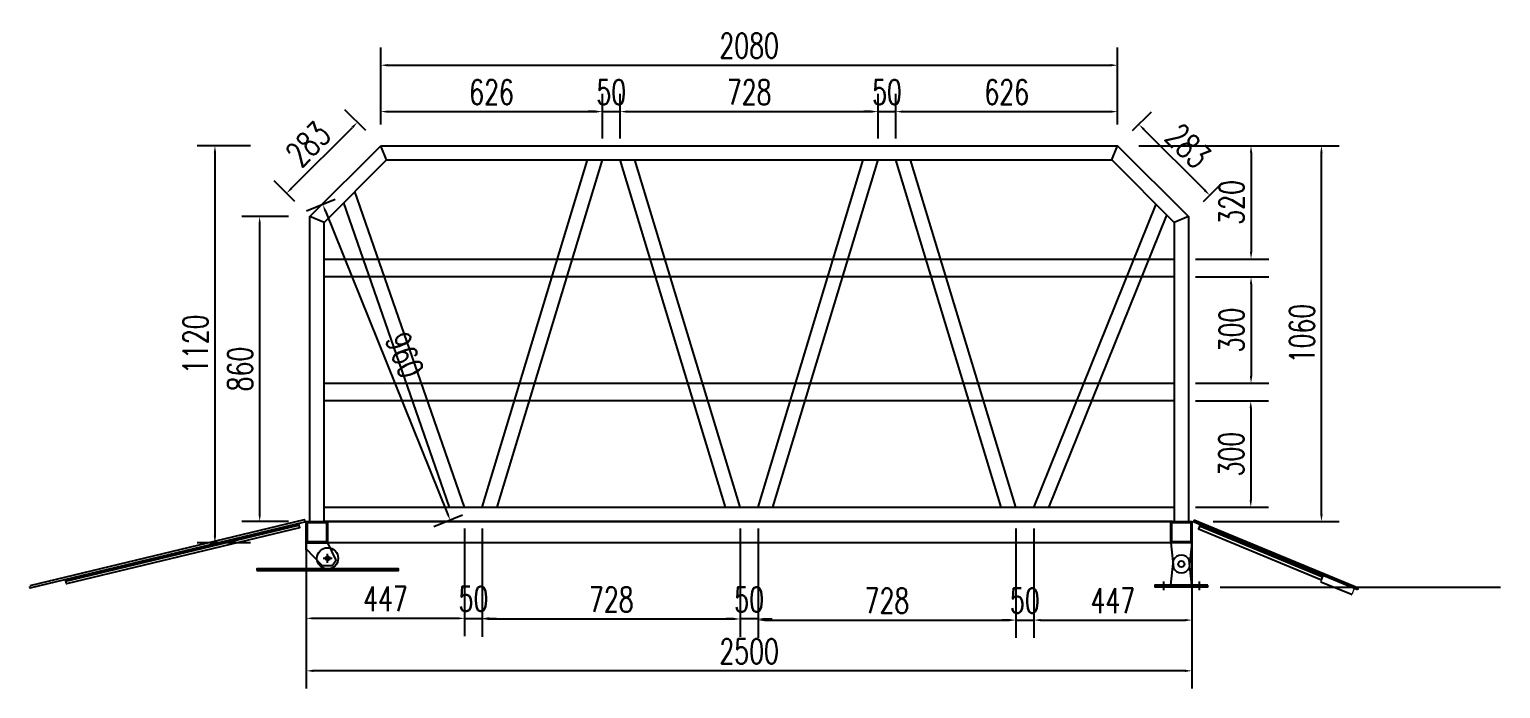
# Model space of a CAD drawing. Header units: millimetres. Extents: x -1491330 to -1355454, y 1413078 to 1531173.
# Drawn here: x -1485744 to -1481591, y 1454283 to 1456142 of the extents above; entities that cross this region are included whole.
import ezdxf

# ---------------------------------------------------------------- set-up
doc = ezdxf.new("R2010")
doc.units = ezdxf.units.MM
doc.header["$LTSCALE"] = 10
doc.linetypes.add('CENTER2', pattern=[28.575, 19.05, -3.175, 3.175, -3.175])
doc.layers.get('0').update_dxf_attribs({"linetype": 'CONTINUOUS'})
doc.layers.get('DEFPOINTS').update_dxf_attribs({"linetype": 'CONTINUOUS'})
doc.layers.add('00-HATCH(填充)', color=250, linetype='CONTINUOUS')
doc.layers.add('W-bridge approach引桥', color=4, linetype='CONTINUOUS')
doc.styles.add('STANDARD_T3', font='simplex.shx', dxfattribs={"width": 0.7, "bigfont": 'gbcbig.shx'})
doc.dimstyles.new('W&&20', dxfattribs={"dimtxt": 70, "dimasz": 20, "dimexe": 50, "dimexo": 60, "dimgap": 20, "dimtad": 1, "dimdec": 0, "dimzin": 0, "dimdsep": 46, "dimtxsty": 'STANDARD_T3', "dimcen": 0.09, "dimclrd": 1, "dimclre": 1, "dimclrt": 7, "dimazin": 2, "dimtfac": 1, "dimtdec": 0, "dimtix": 1, "dimtmove": 2, "dimatfit": 3, "dimfxl": 0, "dimtolj": 1, "dimtzin": 0, "dimarcsym": 0})

# ---------------------------------------------------------------- blocks, each defined once
blk = doc.blocks.new('*D258')
at = {"color": 1, "lineweight": -2, "transparency": 16777216}
for p, q in [((-1485012.5, 1455614.6), (-1485144.2, 1455614.6)), ((-1485094.2, 1454774.6), (-1485094.2, 1455594.6)), ((-1485012.5, 1454754.6), (-1485144.2, 1454754.6))]:
    blk.add_line(p, q, dxfattribs=at)
at = {"color": 1, "transparency": 16777216}
for points in [[(-1485097.5, 1455594.6), (-1485090.9, 1455594.6), (-1485094.2, 1455614.6)], [(-1485097.5, 1454774.6), (-1485090.9, 1454774.6), (-1485094.2, 1454754.6)]]:
    blk.add_solid(points, dxfattribs=at)
at = {"layer": 'DEFPOINTS', "color": 0, "transparency": 16777216}
for p in [(-1485094.2, 1455614.6), (-1484952.5, 1455614.6), (-1484952.5, 1454754.6)]:
    blk.add_point(p, dxfattribs=at)
at = {"color": 7, "transparency": 16777216, "insert": (-1485149.2, 1455184.6), "char_height": 70, "attachment_point": 5, "rotation": 90, "style": 'STANDARD_T3'}
blk.add_mtext('\\A1;860', dxfattribs=at)
blk = doc.blocks.new('*D241')
at = {"color": 1, "lineweight": -2, "transparency": 16777216}
for p, q in [((-1484794.9, 1455857), (-1484853.7, 1455915.8)), ((-1485004.2, 1455694.5), (-1484832.5, 1455866.3)), ((-1484994.9, 1455657), (-1485053.7, 1455715.8))]:
    blk.add_line(p, q, dxfattribs=at)
at = {"color": 1, "transparency": 16777216}
for points in [[(-1484834.9, 1455868.6), (-1484830.1, 1455863.9), (-1484818.4, 1455880.4)], [(-1485006.6, 1455696.9), (-1485001.9, 1455692.2), (-1485018.4, 1455680.4)]]:
    blk.add_solid(points, dxfattribs=at)
at = {"layer": 'DEFPOINTS', "color": 0, "transparency": 16777216}
for p in [(-1484818.4, 1455880.4), (-1484752.5, 1455814.6), (-1484952.5, 1455614.6)]:
    blk.add_point(p, dxfattribs=at)
at = {"color": 7, "transparency": 16777216, "insert": (-1484957.3, 1455819.3), "char_height": 70, "attachment_point": 5, "rotation": 45, "style": 'STANDARD_T3'}
blk.add_mtext('\\A1;283', dxfattribs=at)
blk = doc.blocks.new('*D259')
at = {"color": 1, "lineweight": -2, "transparency": 16777216}
for p, q in [((-1482630.1, 1455857), (-1482576.9, 1455910.2)), ((-1482426.4, 1455688.9), (-1482598.1, 1455860.7)), ((-1482430.1, 1455657), (-1482376.9, 1455710.2))]:
    blk.add_line(p, q, dxfattribs=at)
at = {"color": 1, "transparency": 16777216}
for points in [[(-1482595.8, 1455863), (-1482600.5, 1455858.3), (-1482612.3, 1455874.8)], [(-1482424.1, 1455691.3), (-1482428.8, 1455686.6), (-1482412.3, 1455674.8)]]:
    blk.add_solid(points, dxfattribs=at)
at = {"layer": 'DEFPOINTS', "color": 0, "transparency": 16777216}
for p in [(-1482612.3, 1455874.8), (-1482672.5, 1455814.6), (-1482472.5, 1455614.6)]:
    blk.add_point(p, dxfattribs=at)
at = {"color": 7, "transparency": 16777216, "insert": (-1482473.4, 1455813.7), "char_height": 70, "attachment_point": 5, "rotation": 315, "style": 'STANDARD_T3'}
blk.add_mtext('\\A1;283', dxfattribs=at)
blk = doc.blocks.new('*D242')
at = {"color": 1, "lineweight": -2, "transparency": 16777216}
for p, q in [((-1484752.5, 1455874.6), (-1484752.5, 1456091.6)), ((-1482672.5, 1455874.6), (-1482672.5, 1456091.6)), ((-1484732.5, 1456041.6), (-1482692.5, 1456041.6))]:
    blk.add_line(p, q, dxfattribs=at)
at = {"color": 1, "transparency": 16777216}
for points in [[(-1484732.5, 1456044.9), (-1484732.5, 1456038.2), (-1484752.5, 1456041.6)], [(-1482692.5, 1456044.9), (-1482692.5, 1456038.2), (-1482672.5, 1456041.6)]]:
    blk.add_solid(points, dxfattribs=at)
at = {"layer": 'DEFPOINTS', "color": 0, "transparency": 16777216}
for p in [(-1482672.5, 1456041.6), (-1484752.5, 1455814.6), (-1482672.5, 1455814.6)]:
    blk.add_point(p, dxfattribs=at)
at = {"color": 7, "transparency": 16777216, "insert": (-1483712.5, 1456096.6), "char_height": 70, "attachment_point": 5, "style": 'STANDARD_T3'}
blk.add_mtext('\\A1;2080', dxfattribs=at)
blk = doc.blocks.new('*D243')
at = {"color": 1, "lineweight": -2, "transparency": 16777216}
for p, q in [((-1485120.5, 1455814.6), (-1485270.5, 1455814.6)), ((-1485220.5, 1455794.6), (-1485220.5, 1454714.6)), ((-1485120.5, 1454694.6), (-1485270.5, 1454694.6))]:
    blk.add_line(p, q, dxfattribs=at)
at = {"color": 1, "transparency": 16777216}
for points in [[(-1485223.9, 1455794.6), (-1485217.2, 1455794.6), (-1485220.5, 1455814.6)], [(-1485223.9, 1454714.6), (-1485217.2, 1454714.6), (-1485220.5, 1454694.6)]]:
    blk.add_solid(points, dxfattribs=at)
at = {"layer": 'DEFPOINTS', "color": 0, "transparency": 16777216}
for p in [(-1484752.5, 1455814.6), (-1485220.5, 1454694.6), (-1484962.5, 1454694.6)]:
    blk.add_point(p, dxfattribs=at)
at = {"color": 7, "transparency": 16777216, "insert": (-1485275.5, 1455254.6), "char_height": 70, "attachment_point": 5, "rotation": 90, "style": 'STANDARD_T3'}
blk.add_mtext('\\A1;1120', dxfattribs=at)
blk = doc.blocks.new('*D244')
at = {"color": 1, "lineweight": -2, "transparency": 16777216}
for p, q in [((-1484752.5, 1455874.6), (-1484752.5, 1455960.7)), ((-1484126.6, 1455834.6), (-1484126.6, 1455960.7)), ((-1484732.5, 1455910.7), (-1484146.6, 1455910.7))]:
    blk.add_line(p, q, dxfattribs=at)
at = {"color": 1, "transparency": 16777216}
for points in [[(-1484732.5, 1455914), (-1484732.5, 1455907.4), (-1484752.5, 1455910.7)], [(-1484146.6, 1455914), (-1484146.6, 1455907.4), (-1484126.6, 1455910.7)]]:
    blk.add_solid(points, dxfattribs=at)
at = {"layer": 'DEFPOINTS', "color": 0, "transparency": 16777216}
for p in [(-1484126.6, 1455910.7), (-1484752.5, 1455814.6), (-1484126.6, 1455774.6)]:
    blk.add_point(p, dxfattribs=at)
at = {"color": 7, "transparency": 16777216, "insert": (-1484439.6, 1455965.7), "char_height": 70, "attachment_point": 5, "style": 'STANDARD_T3'}
blk.add_mtext('\\A1;626', dxfattribs=at)
blk = doc.blocks.new('*D245')
at = {"color": 1, "lineweight": -2, "transparency": 16777216}
for p, q in [((-1484126.6, 1455834.6), (-1484126.6, 1455960.7)), ((-1484076.6, 1455834.6), (-1484076.6, 1455960.7)), ((-1484146.6, 1455910.7), (-1484166.6, 1455910.7)), ((-1484126.6, 1455910.7), (-1484076.6, 1455910.7)), ((-1484056.6, 1455910.7), (-1484036.6, 1455910.7))]:
    blk.add_line(p, q, dxfattribs=at)
at = {"color": 1, "transparency": 16777216}
for points in [[(-1484146.6, 1455914), (-1484146.6, 1455907.4), (-1484126.6, 1455910.7)], [(-1484056.6, 1455914), (-1484056.6, 1455907.4), (-1484076.6, 1455910.7)]]:
    blk.add_solid(points, dxfattribs=at)
at = {"layer": 'DEFPOINTS', "color": 0, "transparency": 16777216}
for p in [(-1484076.6, 1455910.7), (-1484126.6, 1455774.6), (-1484076.6, 1455774.6)]:
    blk.add_point(p, dxfattribs=at)
at = {"color": 7, "transparency": 16777216, "insert": (-1484101.6, 1455965.7), "char_height": 70, "attachment_point": 5, "style": 'STANDARD_T3'}
blk.add_mtext('\\A1;50', dxfattribs=at)
blk = doc.blocks.new('*D246')
at = {"color": 1, "lineweight": -2, "transparency": 16777216}
for p, q in [((-1482612.5, 1455814.6), (-1482245.7, 1455814.6)), ((-1482295.7, 1455794.6), (-1482295.7, 1455514.6)), ((-1482452.5, 1455494.6), (-1482245.7, 1455494.6))]:
    blk.add_line(p, q, dxfattribs=at)
at = {"color": 1, "transparency": 16777216}
for points in [[(-1482299, 1455794.6), (-1482292.3, 1455794.6), (-1482295.7, 1455814.6)], [(-1482299, 1455514.6), (-1482292.3, 1455514.6), (-1482295.7, 1455494.6)]]:
    blk.add_solid(points, dxfattribs=at)
at = {"layer": 'DEFPOINTS', "color": 0, "transparency": 16777216}
for p in [(-1482672.5, 1455814.6), (-1482512.5, 1455494.6), (-1482295.7, 1455494.6)]:
    blk.add_point(p, dxfattribs=at)
at = {"color": 7, "transparency": 16777216, "insert": (-1482350.7, 1455654.6), "char_height": 70, "attachment_point": 5, "rotation": 90, "style": 'STANDARD_T3'}
blk.add_mtext('\\A1;320', dxfattribs=at)
blk = doc.blocks.new('*D247')
at = {"color": 1, "lineweight": -2, "transparency": 16777216}
for p, q in [((-1482452.5, 1455444.4), (-1482245.7, 1455444.4)), ((-1482295.7, 1455424.4), (-1482295.7, 1455164.6)), ((-1482452.5, 1455144.6), (-1482245.7, 1455144.6))]:
    blk.add_line(p, q, dxfattribs=at)
at = {"color": 1, "transparency": 16777216}
for points in [[(-1482299, 1455424.4), (-1482292.3, 1455424.4), (-1482295.7, 1455444.4)], [(-1482299, 1455164.6), (-1482292.3, 1455164.6), (-1482295.7, 1455144.6)]]:
    blk.add_solid(points, dxfattribs=at)
at = {"layer": 'DEFPOINTS', "color": 0, "transparency": 16777216}
for p in [(-1482512.5, 1455444.4), (-1482512.5, 1455144.6), (-1482295.7, 1455144.6)]:
    blk.add_point(p, dxfattribs=at)
at = {"color": 7, "transparency": 16777216, "insert": (-1482350.7, 1455294.5), "char_height": 70, "attachment_point": 5, "rotation": 90, "style": 'STANDARD_T3'}
blk.add_mtext('\\A1;300', dxfattribs=at)
blk = doc.blocks.new('*D248')
at = {"color": 1, "lineweight": -2, "transparency": 16777216}
for p, q in [((-1482452.5, 1455094.6), (-1482246.5, 1455094.6)), ((-1482296.5, 1455074.6), (-1482296.5, 1454814.6)), ((-1482452.5, 1454794.6), (-1482246.5, 1454794.6))]:
    blk.add_line(p, q, dxfattribs=at)
at = {"color": 1, "transparency": 16777216}
for points in [[(-1482299.8, 1455074.6), (-1482293.2, 1455074.6), (-1482296.5, 1455094.6)], [(-1482299.8, 1454814.6), (-1482293.2, 1454814.6), (-1482296.5, 1454794.6)]]:
    blk.add_solid(points, dxfattribs=at)
at = {"layer": 'DEFPOINTS', "color": 0, "transparency": 16777216}
for p in [(-1482512.5, 1455094.6), (-1482512.5, 1454794.6), (-1482296.5, 1454794.6)]:
    blk.add_point(p, dxfattribs=at)
at = {"color": 7, "transparency": 16777216, "insert": (-1482351.5, 1454944.6), "char_height": 70, "attachment_point": 5, "rotation": 90, "style": 'STANDARD_T3'}
blk.add_mtext('\\A1;300', dxfattribs=at)
blk = doc.blocks.new('*D260')
at = {"color": 1, "lineweight": -2, "transparency": 16777216}
for p, q in [((-1484962.5, 1454694.6), (-1484962.5, 1454283.4)), ((-1482462.5, 1454694.6), (-1482462.5, 1454283.4)), ((-1482482.5, 1454333.4), (-1484942.5, 1454333.4))]:
    blk.add_line(p, q, dxfattribs=at)
at = {"color": 1, "transparency": 16777216}
for points in [[(-1484942.5, 1454336.7), (-1484942.5, 1454330), (-1484962.5, 1454333.4)], [(-1482482.5, 1454336.7), (-1482482.5, 1454330), (-1482462.5, 1454333.4)]]:
    blk.add_solid(points, dxfattribs=at)
at = {"layer": 'DEFPOINTS', "color": 0, "transparency": 16777216}
for p in [(-1484962.5, 1454754.6), (-1482462.5, 1454754.6), (-1484962.5, 1454333.4)]:
    blk.add_point(p, dxfattribs=at)
at = {"color": 7, "transparency": 16777216, "insert": (-1483712.5, 1454388.4), "char_height": 70, "attachment_point": 5, "style": 'STANDARD_T3'}
blk.add_mtext('\\A1;2500', dxfattribs=at)
blk = doc.blocks.new('*D249')
at = {"color": 1, "lineweight": -2, "transparency": 16777216}
for p, q in [((-1484515.7, 1454734.6), (-1484515.7, 1454431.4)), ((-1484465.7, 1454734.6), (-1484465.7, 1454431.4)), ((-1484535.7, 1454481.4), (-1484555.7, 1454481.4)), ((-1484515.7, 1454481.4), (-1484465.7, 1454481.4)), ((-1484445.7, 1454481.4), (-1484425.7, 1454481.4))]:
    blk.add_line(p, q, dxfattribs=at)
at = {"color": 1, "transparency": 16777216}
for points in [[(-1484535.7, 1454484.7), (-1484535.7, 1454478.1), (-1484515.7, 1454481.4)], [(-1484445.7, 1454484.7), (-1484445.7, 1454478.1), (-1484465.7, 1454481.4)]]:
    blk.add_solid(points, dxfattribs=at)
at = {"layer": 'DEFPOINTS', "color": 0, "transparency": 16777216}
for p in [(-1484515.7, 1454794.6), (-1484465.7, 1454794.6), (-1484465.7, 1454481.4)]:
    blk.add_point(p, dxfattribs=at)
at = {"color": 7, "transparency": 16777216, "insert": (-1484490.7, 1454536.4), "char_height": 70, "attachment_point": 5, "style": 'STANDARD_T3'}
blk.add_mtext('\\A1;50', dxfattribs=at)
blk = doc.blocks.new('*D261')
at = {"color": 1, "lineweight": -2, "transparency": 16777216}
for p, q in [((-1484515.7, 1454734.6), (-1484515.7, 1454431.4)), ((-1484962.5, 1454694.6), (-1484962.5, 1454431.4)), ((-1484535.7, 1454481.4), (-1484942.5, 1454481.4))]:
    blk.add_line(p, q, dxfattribs=at)
at = {"color": 1, "transparency": 16777216}
for points in [[(-1484942.5, 1454484.7), (-1484942.5, 1454478.1), (-1484962.5, 1454481.4)], [(-1484535.7, 1454484.7), (-1484535.7, 1454478.1), (-1484515.7, 1454481.4)]]:
    blk.add_solid(points, dxfattribs=at)
at = {"layer": 'DEFPOINTS', "color": 0, "transparency": 16777216}
for p in [(-1484515.7, 1454794.6), (-1484962.5, 1454754.6), (-1484962.5, 1454481.4)]:
    blk.add_point(p, dxfattribs=at)
at = {"color": 7, "transparency": 16777216, "insert": (-1484739.1, 1454536.4), "char_height": 70, "attachment_point": 5, "style": 'STANDARD_T3'}
blk.add_mtext('\\A1;447', dxfattribs=at)
blk = doc.blocks.new('*D262')
at = {"color": 1, "lineweight": -2, "transparency": 16777216}
for p, q in [((-1482341.6, 1455814.6), (-1482047, 1455814.6)), ((-1482097, 1454774.6), (-1482097, 1455794.6)), ((-1482402.5, 1454754.6), (-1482047, 1454754.6))]:
    blk.add_line(p, q, dxfattribs=at)
at = {"color": 1, "transparency": 16777216}
for points in [[(-1482100.3, 1455794.6), (-1482093.6, 1455794.6), (-1482097, 1455814.6)], [(-1482100.3, 1454774.6), (-1482093.6, 1454774.6), (-1482097, 1454754.6)]]:
    blk.add_solid(points, dxfattribs=at)
at = {"layer": 'DEFPOINTS', "color": 0, "transparency": 16777216}
for p in [(-1482401.6, 1455814.6), (-1482097, 1455814.6), (-1482462.5, 1454754.6)]:
    blk.add_point(p, dxfattribs=at)
at = {"color": 7, "transparency": 16777216, "insert": (-1482152, 1455284.6), "char_height": 70, "attachment_point": 5, "rotation": 90, "style": 'STANDARD_T3'}
blk.add_mtext('\\A1;1060', dxfattribs=at)
blk = doc.blocks.new('*D250')
at = {"color": 1, "lineweight": -2, "transparency": 16777216}
for p, q in [((-1484076.6, 1455834.6), (-1484076.6, 1455960.7)), ((-1483348.4, 1455834.6), (-1483348.4, 1455960.7)), ((-1484056.6, 1455910.7), (-1483368.4, 1455910.7))]:
    blk.add_line(p, q, dxfattribs=at)
at = {"color": 1, "transparency": 16777216}
for points in [[(-1484056.6, 1455914), (-1484056.6, 1455907.4), (-1484076.6, 1455910.7)], [(-1483368.4, 1455914), (-1483368.4, 1455907.4), (-1483348.4, 1455910.7)]]:
    blk.add_solid(points, dxfattribs=at)
at = {"layer": 'DEFPOINTS', "color": 0, "transparency": 16777216}
for p in [(-1483348.4, 1455910.7), (-1484076.6, 1455774.6), (-1483348.4, 1455774.6)]:
    blk.add_point(p, dxfattribs=at)
at = {"color": 7, "transparency": 16777216, "insert": (-1483712.5, 1455965.7), "char_height": 70, "attachment_point": 5, "style": 'STANDARD_T3'}
blk.add_mtext('\\A1;728', dxfattribs=at)
blk = doc.blocks.new('*D251')
at = {"color": 1, "lineweight": -2, "transparency": 16777216}
for p, q in [((-1483298.4, 1455834.6), (-1483298.4, 1455960.7)), ((-1482672.5, 1455874.6), (-1482672.5, 1455960.7)), ((-1483278.4, 1455910.7), (-1482692.5, 1455910.7))]:
    blk.add_line(p, q, dxfattribs=at)
at = {"color": 1, "transparency": 16777216}
for points in [[(-1483278.4, 1455914), (-1483278.4, 1455907.4), (-1483298.4, 1455910.7)], [(-1482692.5, 1455914), (-1482692.5, 1455907.4), (-1482672.5, 1455910.7)]]:
    blk.add_solid(points, dxfattribs=at)
at = {"layer": 'DEFPOINTS', "color": 0, "transparency": 16777216}
for p in [(-1482672.5, 1455910.7), (-1482672.5, 1455814.6), (-1483298.4, 1455774.6)]:
    blk.add_point(p, dxfattribs=at)
at = {"color": 7, "transparency": 16777216, "insert": (-1482985.5, 1455965.7), "char_height": 70, "attachment_point": 5, "style": 'STANDARD_T3'}
blk.add_mtext('\\A1;626', dxfattribs=at)
blk = doc.blocks.new('*D252')
at = {"color": 1, "lineweight": -2, "transparency": 16777216}
for p, q in [((-1484881.1, 1455662.6), (-1484962.4, 1455629.7)), ((-1484908.5, 1455629.9), (-1484563.7, 1454776.5)), ((-1484521.3, 1454772.1), (-1484602.6, 1454739.2))]:
    blk.add_line(p, q, dxfattribs=at)
at = {"color": 1, "transparency": 16777216}
for points in [[(-1484905.4, 1455631.2), (-1484911.6, 1455628.7), (-1484916, 1455648.5)], [(-1484560.6, 1454777.8), (-1484566.8, 1454775.3), (-1484556.2, 1454758)]]:
    blk.add_solid(points, dxfattribs=at)
at = {"layer": 'DEFPOINTS', "color": 0, "transparency": 16777216}
for p in [(-1484825.5, 1455685), (-1484465.7, 1454794.6), (-1484556.2, 1454758)]:
    blk.add_point(p, dxfattribs=at)
at = {"color": 7, "transparency": 16777216, "insert": (-1484685.1, 1455223.8), "char_height": 70, "attachment_point": 5, "rotation": 292, "style": 'STANDARD_T3'}
blk.add_mtext('\\A1;960', dxfattribs=at)
blk = doc.blocks.new('*D253')
at = {"color": 1, "lineweight": -2, "transparency": 16777216}
for p, q in [((-1484465.7, 1454734.6), (-1484465.7, 1454429.7)), ((-1483737.5, 1454734.6), (-1483737.5, 1454429.7)), ((-1484445.7, 1454479.7), (-1483757.5, 1454479.7))]:
    blk.add_line(p, q, dxfattribs=at)
at = {"color": 1, "transparency": 16777216}
for points in [[(-1484445.7, 1454483.1), (-1484445.7, 1454476.4), (-1484465.7, 1454479.7)], [(-1483757.5, 1454483.1), (-1483757.5, 1454476.4), (-1483737.5, 1454479.7)]]:
    blk.add_solid(points, dxfattribs=at)
at = {"layer": 'DEFPOINTS', "color": 0, "transparency": 16777216}
for p in [(-1484465.7, 1454794.6), (-1483737.5, 1454794.6), (-1483737.5, 1454479.7)]:
    blk.add_point(p, dxfattribs=at)
at = {"color": 7, "transparency": 16777216, "insert": (-1484101.6, 1454534.7), "char_height": 70, "attachment_point": 5, "style": 'STANDARD_T3'}
blk.add_mtext('\\A1;728', dxfattribs=at)
blk = doc.blocks.new('*D254')
at = {"color": 1, "lineweight": -2, "transparency": 16777216}
for p, q in [((-1483737.5, 1454734.6), (-1483737.5, 1454429.7)), ((-1483687.5, 1454734.6), (-1483687.5, 1454429.7)), ((-1483757.5, 1454479.7), (-1483777.5, 1454479.7)), ((-1483687.5, 1454479.7), (-1483737.5, 1454479.7)), ((-1483667.5, 1454479.7), (-1483647.5, 1454479.7))]:
    blk.add_line(p, q, dxfattribs=at)
at = {"color": 1, "transparency": 16777216}
for points in [[(-1483757.5, 1454483.1), (-1483757.5, 1454476.4), (-1483737.5, 1454479.7)], [(-1483667.5, 1454483.1), (-1483667.5, 1454476.4), (-1483687.5, 1454479.7)]]:
    blk.add_solid(points, dxfattribs=at)
at = {"layer": 'DEFPOINTS', "color": 0, "transparency": 16777216}
for p in [(-1483737.5, 1454794.6), (-1483687.5, 1454794.6), (-1483737.5, 1454479.7)]:
    blk.add_point(p, dxfattribs=at)
at = {"color": 7, "transparency": 16777216, "insert": (-1483712.5, 1454534.7), "char_height": 70, "attachment_point": 5, "style": 'STANDARD_T3'}
blk.add_mtext('\\A1;50', dxfattribs=at)
blk = doc.blocks.new('*D255')
at = {"color": 1, "lineweight": -2, "transparency": 16777216}
for p, q in [((-1483687.5, 1454734.6), (-1483687.5, 1454426.4)), ((-1482959.3, 1454734.6), (-1482959.3, 1454426.4)), ((-1483667.5, 1454476.4), (-1482979.3, 1454476.4))]:
    blk.add_line(p, q, dxfattribs=at)
at = {"color": 1, "transparency": 16777216}
for points in [[(-1483667.5, 1454479.7), (-1483667.5, 1454473.1), (-1483687.5, 1454476.4)], [(-1482979.3, 1454479.7), (-1482979.3, 1454473.1), (-1482959.3, 1454476.4)]]:
    blk.add_solid(points, dxfattribs=at)
at = {"layer": 'DEFPOINTS', "color": 0, "transparency": 16777216}
for p in [(-1483687.5, 1454794.6), (-1482959.3, 1454794.6), (-1482959.3, 1454476.4)]:
    blk.add_point(p, dxfattribs=at)
at = {"color": 7, "transparency": 16777216, "insert": (-1483323.4, 1454531.4), "char_height": 70, "attachment_point": 5, "style": 'STANDARD_T3'}
blk.add_mtext('\\A1;728', dxfattribs=at)
blk = doc.blocks.new('*D263')
at = {"color": 1, "lineweight": -2, "transparency": 16777216}
for p, q in [((-1482909.3, 1454734.5), (-1482909.3, 1454426.4)), ((-1482462.5, 1454634.6), (-1482462.5, 1454426.4)), ((-1482889.3, 1454476.4), (-1482482.5, 1454476.4))]:
    blk.add_line(p, q, dxfattribs=at)
at = {"color": 1, "transparency": 16777216}
for points in [[(-1482889.3, 1454479.7), (-1482889.3, 1454473.1), (-1482909.3, 1454476.4)], [(-1482482.5, 1454479.7), (-1482482.5, 1454473.1), (-1482462.5, 1454476.4)]]:
    blk.add_solid(points, dxfattribs=at)
at = {"layer": 'DEFPOINTS', "color": 0, "transparency": 16777216}
for p in [(-1482909.3, 1454794.5), (-1482462.5, 1454694.6), (-1482462.5, 1454476.4)]:
    blk.add_point(p, dxfattribs=at)
at = {"color": 7, "transparency": 16777216, "insert": (-1482685.9, 1454531.4), "char_height": 70, "attachment_point": 5, "style": 'STANDARD_T3'}
blk.add_mtext('\\A1;447', dxfattribs=at)
blk = doc.blocks.new('*D264')
at = {"color": 1, "lineweight": -2, "transparency": 16777216}
for p, q in [((-1482959.3, 1454734.6), (-1482959.3, 1454426.4)), ((-1482909.3, 1454734.6), (-1482909.3, 1454426.4)), ((-1482979.3, 1454476.4), (-1482999.3, 1454476.4)), ((-1482959.3, 1454476.4), (-1482909.3, 1454476.4)), ((-1482889.3, 1454476.4), (-1482869.3, 1454476.4))]:
    blk.add_line(p, q, dxfattribs=at)
at = {"color": 1, "transparency": 16777216}
for points in [[(-1482979.3, 1454479.7), (-1482979.3, 1454473.1), (-1482959.3, 1454476.4)], [(-1482889.3, 1454479.7), (-1482889.3, 1454473.1), (-1482909.3, 1454476.4)]]:
    blk.add_solid(points, dxfattribs=at)
at = {"layer": 'DEFPOINTS', "color": 0, "transparency": 16777216}
for p in [(-1482959.3, 1454794.6), (-1482909.3, 1454794.6), (-1482909.3, 1454476.4)]:
    blk.add_point(p, dxfattribs=at)
at = {"color": 7, "transparency": 16777216, "insert": (-1482934.3, 1454531.4), "char_height": 70, "attachment_point": 5, "style": 'STANDARD_T3'}
blk.add_mtext('\\A1;50', dxfattribs=at)
blk = doc.blocks.new('*D265')
at = {"color": 1, "lineweight": -2, "transparency": 16777216}
for p, q in [((-1483348.4, 1455834.6), (-1483348.4, 1455960.7)), ((-1483298.4, 1455834.6), (-1483298.4, 1455960.7)), ((-1483368.4, 1455910.7), (-1483388.4, 1455910.7)), ((-1483348.4, 1455910.7), (-1483298.4, 1455910.7)), ((-1483278.4, 1455910.7), (-1483258.4, 1455910.7))]:
    blk.add_line(p, q, dxfattribs=at)
at = {"color": 1, "transparency": 16777216}
for points in [[(-1483368.4, 1455914), (-1483368.4, 1455907.4), (-1483348.4, 1455910.7)], [(-1483278.4, 1455914), (-1483278.4, 1455907.4), (-1483298.4, 1455910.7)]]:
    blk.add_solid(points, dxfattribs=at)
at = {"layer": 'DEFPOINTS', "color": 0, "transparency": 16777216}
for p in [(-1483298.4, 1455910.7), (-1483348.4, 1455774.6), (-1483298.4, 1455774.6)]:
    blk.add_point(p, dxfattribs=at)
at = {"color": 7, "transparency": 16777216, "insert": (-1483323.4, 1455965.7), "char_height": 70, "attachment_point": 5, "style": 'STANDARD_T3'}
blk.add_mtext('\\A1;50', dxfattribs=at)

msp = doc.modelspace()

# ---------------------------------------------------------------- linework, layer by layer
at = {"color": 1}
msp.add_line((-1484962.5, 1454754.6), (-1484962.5, 1454754.6), dxfattribs=at)
at = {"color": 3}
for p, q in [((-1484962.5, 1454674.6), (-1484962.5, 1454754.6)), ((-1482462.5, 1454674.6), (-1482462.5, 1454754.6)), ((-1482462.5, 1454674.6), (-1482462.5, 1454725.6))]:
    msp.add_line(p, q, dxfattribs=at)
at = {"color": 3, "lineweight": 5}
for p, q in [((-1484962.5, 1454674.6), (-1484962.5, 1454754.6)), ((-1482462.5, 1454674.6), (-1482462.5, 1454754.6)), ((-1482462.5, 1454694.6), (-1482462.5, 1454754.6))]:
    msp.add_line(p, q, dxfattribs=at)
for p, q in [((-1482462.5, 1454694.6), (-1482522.5, 1454694.6)), ((-1482522.5, 1454694.6), (-1482514.9, 1454623.5)), ((-1482462.5, 1454694.6), (-1482470.1, 1454623.5)), ((-1482522.5, 1454574.6), (-1482514.9, 1454645.6)), ((-1482462.5, 1454574.6), (-1482470.1, 1454645.6)), ((-1482452.5, 1454574.6), (-1482532.5, 1454574.6)), ((-1482452.5, 1454574.6), (-1482532.5, 1454574.6)), ((-1482462.5, 1454574.6), (-1482522.5, 1454574.6)), ((-1482012.5, 1454548.3), (-1482098.4, 1454583.9))]:
    msp.add_line(p, q)
at = {"color": 3, "linetype": 'CENTER2'}
for p, q in [((-1482542.5, 1454585.5), (-1482542.5, 1454561.3)), ((-1482442.5, 1454585.5), (-1482442.5, 1454561.3))]:
    msp.add_line(p, q, dxfattribs=at)
at = {"lineweight": 5}
for p, q in [((-1482092.1, 1454601.9), (-1482099, 1454585.2)), ((-1482004.3, 1454565.6), (-1482011.2, 1454548.9))]:
    msp.add_line(p, q, dxfattribs=at)
for points in [[(-1485744.2, 1454571), (-1485743.5, 1454568.1, 0.414214), (-1485742.3, 1454567.3), (-1484966.7, 1454753.5, 0.416514), (-1484966, 1454754.7), (-1484967, 1454758.6, 0.411917), (-1484968.2, 1454759.3), (-1485742.7, 1454573.4)], [(-1481994.4, 1454565.8), (-1481995.6, 1454563.1, -0.414214), (-1481996.9, 1454562.5), (-1482456.6, 1454752.9, -0.416514), (-1482457.1, 1454754.2), (-1482455.6, 1454757.9, -0.411917), (-1482454.3, 1454758.4), (-1481995.5, 1454568.5)]]:
    msp.add_lwpolyline(points, format="xyb")
for points in [[(-1485642.1, 1454591.4), (-1484984.8, 1454749.1), (-1484981.8, 1454736.5), (-1485639.1, 1454578.7)], [(-1482092.1, 1454601.9), (-1482439.4, 1454745.8), (-1482444.4, 1454733.8), (-1482097, 1454589.9)], [(-1485102.5, 1454616.6), (-1484702.5, 1454616.6), (-1484702.5, 1454620.6), (-1485102.5, 1454620.6)], [(-1482417.5, 1454574.6), (-1482567.5, 1454574.6), (-1482567.4, 1454570.6), (-1482417.4, 1454570.6)], [(-1482550.5, 1454574.6), (-1482534.5, 1454574.6), (-1482534.5, 1454570.6), (-1482550.5, 1454570.6)], [(-1482450.5, 1454574.6), (-1482434.5, 1454574.6), (-1482434.5, 1454570.6), (-1482450.5, 1454570.6)]]:
    msp.add_lwpolyline(points, close=True)
for points in [[(-1485641, 1454586.5), (-1484983.6, 1454744.3)], [(-1482094, 1454597.3), (-1482441.4, 1454741.2)], [(-1482382.5, 1454569.6), (-1481591.3, 1454569.6)]]:
    msp.add_lwpolyline(points)
at = {"lineweight": -3}
msp.add_circle((-1484902.5, 1454650.6), 30, dxfattribs=at)
msp.add_circle((-1482492.5, 1454634.6), 9)
msp.add_circle((-1482492.5, 1454634.6), 9)
msp.add_circle((-1482492.5, 1454634.6), 9)
msp.add_circle((-1482492.5, 1454634.6), 9)
for centre, radius, start, end in [((-1482492.5, 1454634.6), 25, 26.1956, 153.8044), ((-1482492.5, 1454634.6), 25, 206.1956, 333.8044), ((-1482012.1, 1454549.3), 1, 247.5037, 337.5037), ((-1481996.3, 1454566.6), 2, 337.5037, 67.5037)]:
    msp.add_arc(centre, radius, start, end)
at = {"lineweight": 5}
msp.add_arc((-1482098.1, 1454584.8), 1, 157.5037, 247.5037, dxfattribs=at)
at = {"layer": '00-HATCH(填充)', "color": 0, "lineweight": -3, "ltscale": 0.5}
for p, q in [((-1484890, 1454650.6), (-1484915, 1454650.6)), ((-1484902.5, 1454638.1), (-1484902.5, 1454663.1))]:
    msp.add_line(p, q, dxfattribs=at)
at = {"layer": '00-HATCH(填充)', "color": 0, "lineweight": -3}
msp.add_lwpolyline([(-1484902.5, 1454694.6), (-1484879.7, 1454647.8, -0.267952), (-1484880.1, 1454642.8), (-1484887.5, 1454631.8, -0.249325), (-1484891.7, 1454629.6), (-1484915.4, 1454629.6, -0.198912), (-1484919, 1454631), (-1484962.5, 1454677.1), (-1484962.5, 1454694.6)], format="xyb", close=True, dxfattribs=at)
msp.add_circle((-1484902.5, 1454650.6), 6, dxfattribs=at)
at = {"layer": 'W-bridge approach引桥', "color": 4}
for p, q in [((-1484735.9, 1455774.6), (-1484752.5, 1455814.6)), ((-1482689.1, 1455774.6), (-1482672.5, 1455814.6)), ((-1484912.5, 1455598), (-1484952.5, 1455614.6)), ((-1482472.5, 1455614.6), (-1482512.5, 1455598))]:
    msp.add_line(p, q, dxfattribs=at)
at = {"layer": 'W-bridge approach引桥', "color": 3}
msp.add_line((-1484962.5, 1454754.6), (-1482517.5, 1454754.6), dxfattribs=at)
at = {"layer": 'W-bridge approach引桥', "color": 4}
for points in [[(-1484952.5, 1454754.6), (-1484952.5, 1455614.6), (-1484752.5, 1455814.6)], [(-1484752.5, 1455814.6), (-1482672.5, 1455814.6), (-1482472.5, 1455614.6), (-1482472.5, 1454754.6)], [(-1484912.5, 1454754.6), (-1484912.5, 1455598), (-1484735.9, 1455774.6)], [(-1484735.9, 1455774.6), (-1482689.1, 1455774.6), (-1482512.5, 1455598), (-1482512.5, 1454754.6)], [(-1482517.5, 1454754.6), (-1484912.5, 1454754.6), (-1484912.5, 1454794.6), (-1482512.5, 1454794.6)]]:
    msp.add_lwpolyline(points, dxfattribs=at)
at = {"layer": 'W-bridge approach引桥'}
for points in [[(-1484465.7, 1454794.6), (-1484168.4, 1455774.6)], [(-1484423.9, 1454794.6), (-1484126.6, 1455774.6)], [(-1483779.3, 1454794.6), (-1484076.6, 1455774.6)], [(-1483737.5, 1454794.6), (-1484034.8, 1455774.6)], [(-1483687.5, 1454794.6), (-1483390.3, 1455774.6)], [(-1483645.7, 1454794.6), (-1483348.5, 1455774.6)], [(-1483001.1, 1454794.6), (-1483298.4, 1455774.6)], [(-1482959.3, 1454794.6), (-1483256.6, 1455774.6)], [(-1484515.7, 1454794.6), (-1484825.5, 1455685)], [(-1484558, 1454794.6), (-1484856.9, 1455653.6)], [(-1482909.3, 1454794.5), (-1482563.9, 1455649.4)], [(-1482866.2, 1454794.5), (-1482533.2, 1455618.7)]]:
    msp.add_lwpolyline(points, dxfattribs=at)
at = {"layer": 'W-bridge approach引桥', "color": 0}
for points in [[(-1484912.5, 1455494.6), (-1482512.5, 1455494.6), (-1482512.5, 1455444.6), (-1484912.5, 1455444.6)], [(-1484912.5, 1455144.6), (-1482512.5, 1455144.6), (-1482512.5, 1455094.6), (-1484912.5, 1455094.6)]]:
    msp.add_lwpolyline(points, close=True, dxfattribs=at)
at = {"layer": 'W-bridge approach引桥', "color": 3}
msp.add_lwpolyline([(-1482517.5, 1454694.6), (-1484962.5, 1454694.6), (-1484962.5, 1454754.6), (-1482517.5, 1454754.6)], dxfattribs=at)
at = {"layer": 'W-bridge approach引桥'}
for points in [[(-1484962.5, 1454754.6), (-1484902.5, 1454754.6), (-1484902.5, 1454694.6), (-1484962.5, 1454694.6)], [(-1484959.5, 1454751.6), (-1484905.5, 1454751.6), (-1484905.5, 1454697.6), (-1484959.5, 1454697.6)], [(-1482522.5, 1454754.6), (-1482462.5, 1454754.6), (-1482462.5, 1454694.6), (-1482522.5, 1454694.6)], [(-1482519.5, 1454751.6), (-1482465.5, 1454751.6), (-1482465.5, 1454697.6), (-1482519.5, 1454697.6)]]:
    msp.add_lwpolyline(points, close=True, dxfattribs=at)

# ---------------------------------------------------------------- dimensions: what is measured, and where the dimension line sits
for p1, p2, distance, picture, middle in [((-1484752.5, 1455814.6), (-1482672.5, 1455814.6), 227, '*D242', (-1483712.5, 1456096.6)), ((-1484952.5, 1455614.6), (-1484752.5, 1455814.6), 93.1, '*D241', (-1484957.3, 1455819.3)), ((-1482472.5, 1455614.6), (-1482672.5, 1455814.6), -85.2, '*D259', (-1482473.4, 1455813.7)), ((-1484825.5, 1455685), (-1484465.7, 1454794.6), -97.7, '*D252', (-1484685.1, 1455223.8))]:
    dim = msp.add_aligned_dim(p1=p1, p2=p2, distance=distance, dimstyle='W&&20')
    dim.commit()
    dim.dimension.update_dxf_attribs({"geometry": picture, "text_midpoint": middle})
for base, p1, p2, picture, middle in [((-1484126.6, 1455910.7), (-1484752.5, 1455814.6), (-1484126.6, 1455774.6), '*D244', (-1484439.6, 1455965.7)), ((-1484076.6, 1455910.7), (-1484126.6, 1455774.6), (-1484076.6, 1455774.6), '*D245', (-1484101.6, 1455965.7)), ((-1483348.4, 1455910.7), (-1484076.6, 1455774.6), (-1483348.4, 1455774.6), '*D250', (-1483712.5, 1455965.7)), ((-1483298.4, 1455910.7), (-1483348.4, 1455774.6), (-1483298.4, 1455774.6), '*D265', (-1483323.4, 1455965.7)), ((-1482672.5, 1455910.7), (-1483298.4, 1455774.6), (-1482672.5, 1455814.6), '*D251', (-1482985.5, 1455965.7)), ((-1484962.5, 1454481.4), (-1484515.7, 1454794.6), (-1484962.5, 1454754.6), '*D261', (-1484739.1, 1454536.4)), ((-1484465.7, 1454481.4), (-1484515.7, 1454794.6), (-1484465.7, 1454794.6), '*D249', (-1484490.7, 1454536.4)), ((-1483737.5, 1454479.7), (-1484465.7, 1454794.6), (-1483737.5, 1454794.6), '*D253', (-1484101.6, 1454534.7)), ((-1483737.5, 1454479.7), (-1483687.5, 1454794.6), (-1483737.5, 1454794.6), '*D254', (-1483712.5, 1454534.7)), ((-1482959.3, 1454476.4), (-1483687.5, 1454794.6), (-1482959.3, 1454794.6), '*D255', (-1483323.4, 1454531.4)), ((-1482909.3, 1454476.4), (-1482959.3, 1454794.6), (-1482909.3, 1454794.6), '*D264', (-1482934.3, 1454531.4)), ((-1482462.5, 1454476.4), (-1482909.3, 1454794.5), (-1482462.5, 1454694.6), '*D263', (-1482685.9, 1454531.4)), ((-1484962.5, 1454333.4), (-1482462.5, 1454754.6), (-1484962.5, 1454754.6), '*D260', (-1483712.5, 1454388.4))]:
    dim = msp.add_linear_dim(base=base, p1=p1, p2=p2, dimstyle='W&&20')
    dim.commit()
    dim.dimension.update_dxf_attribs({"geometry": picture, "text_midpoint": middle})
dim = msp.add_linear_dim(base=(-1485220.5, 1454694.6), p1=(-1484752.5, 1455814.6), p2=(-1484962.5, 1454694.6), angle=90, dimstyle='W&&20', override={"dimfxlon": 1})
dim.commit()
dim.dimension.update_dxf_attribs({"geometry": '*D243', "text_midpoint": (-1485275.5, 1455254.6)})
for base, p1, p2, picture, middle in [((-1482295.7, 1455494.6), (-1482672.5, 1455814.6), (-1482512.5, 1455494.6), '*D246', (-1482350.7, 1455654.6)), ((-1482097, 1455814.6), (-1482462.5, 1454754.6), (-1482401.6, 1455814.6), '*D262', (-1482152, 1455284.6)), ((-1485094.2, 1455614.6), (-1484952.5, 1454754.6), (-1484952.5, 1455614.6), '*D258', (-1485149.2, 1455184.6)), ((-1482295.7, 1455144.6), (-1482512.5, 1455444.4), (-1482512.5, 1455144.6), '*D247', (-1482350.7, 1455294.5)), ((-1482296.5, 1454794.6), (-1482512.5, 1455094.6), (-1482512.5, 1454794.6), '*D248', (-1482351.5, 1454944.6))]:
    dim = msp.add_linear_dim(base=base, p1=p1, p2=p2, angle=90, dimstyle='W&&20')
    dim.commit()
    dim.dimension.update_dxf_attribs({"geometry": picture, "text_midpoint": middle})

doc.saveas('drawing.dxf')
